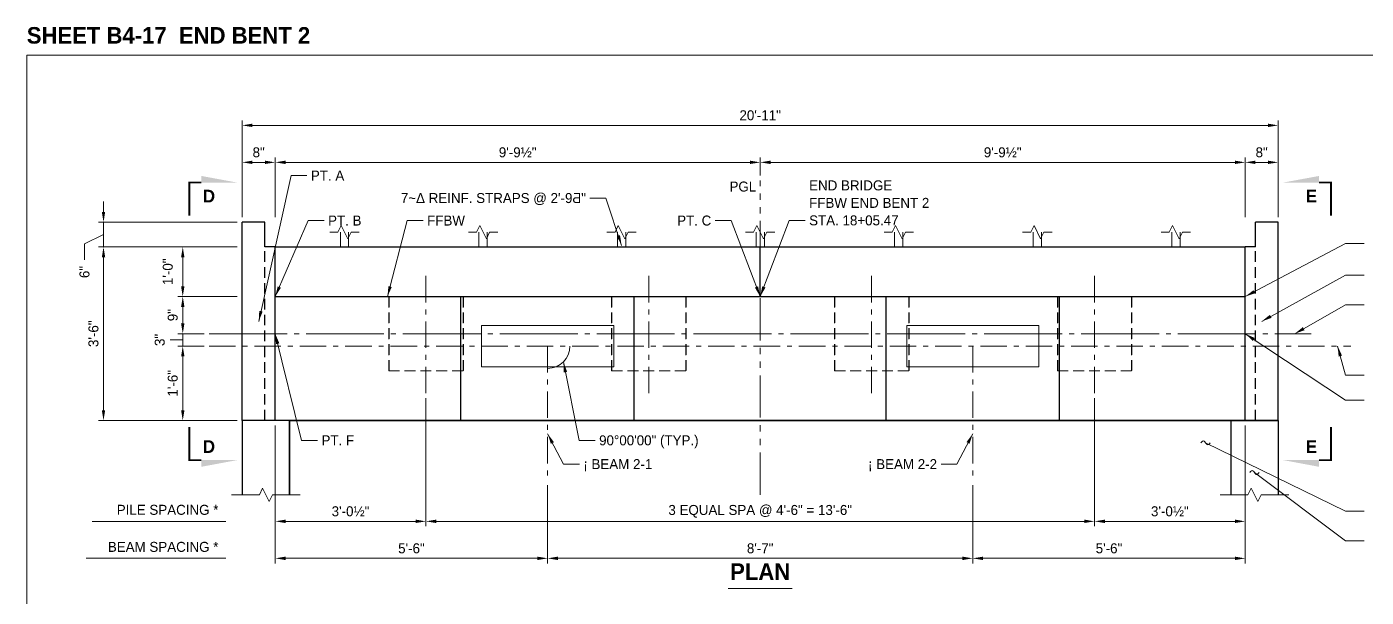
# Model space of a CAD drawing. Extents: x -1 to 861, y -26 to 2.
# Drawn here: x 659 to 686.04, y -9.93 to 1.57 of the extents above; entities that cross this region are included whole.
import ezdxf
from ezdxf.enums import TextEntityAlignment as Align

# ---------------------------------------------------------------- set-up
doc = ezdxf.new("R2010")
doc.units = 21
doc.header["$MEASUREMENT"] = 0
for name, pattern in [('DGN2', [0.12, 0.08, -0.04]), ('DGN4', [0.336, 0.2, -0.053, 0.03, -0.053]), ('DGN6', [0.584, 0.32, -0.056, 0.048, -0.056, 0.048, -0.056]), ('DGN7', [0.726, 0.59, -0.053, 0.03, -0.053])]:
    doc.linetypes.add(name, pattern=pattern)
for name, color, linetype, lineweight in [('BaseLineSurveyPGL', 1, 'DGN6', 9), ('BearingPadMisc', 5, 'Continuous', 15), ('Border', 7, 'Continuous', 15), ('CL_Major', 1, 'DGN7', 9), ('CL_Minor', 7, 'DGN4', 9), ('Dimension', 7, 'Continuous', 9), ('Leader', 7, 'Continuous', 9), ('PileConc_h', 3, 'DGN2', 20), ('Rebar2', 2, 'Continuous', 15), ('SubStrConc', 3, 'Continuous', 30), ('SubStrConc2', 3, 'Continuous', 30), ('SubStrConc2_h', 3, 'DGN2', 30), ('SubStrConc_h', 3, 'DGN2', 30), ('Symbols', 7, 'Continuous', 15), ('TextStructures', 7, 'Continuous', 9), ('WallConc', 3, 'Continuous', 30)]:
    doc.layers.add(name, color=color, linetype=linetype, lineweight=lineweight)
doc.styles.add('FDOT Bold (Large)', font='FDOTBold.ttf')
doc.styles.add('FDOT Structures', font='FDOT.ttf')
doc.styles.add('FDOT Structures Annotation', font='FDOT.ttf')
doc.styles.add('FDOT Structures Views_SectionArrow', font='FDOTBold.ttf')

msp = doc.modelspace()

# ---------------------------------------------------------------- linework, layer by layer
at = {"layer": 'BaseLineSurveyPGL', "ltscale": 2.666667}
msp.add_line((673.807, -7.869), (673.807, -1.529), dxfattribs=at)
at = {"layer": 'BearingPadMisc'}
for points in [[(670.849, -4.453), (668.182, -4.453)], [(668.182, -5.286), (668.182, -4.453)], [(670.849, -5.286), (670.849, -4.453)], [(679.432, -4.452), (676.766, -4.452)], [(676.766, -5.286), (676.766, -4.452)], [(679.432, -5.286), (679.432, -4.452)], [(670.849, -5.286), (668.182, -5.286)], [(679.432, -5.286), (676.766, -5.286)]]:
    msp.add_lwpolyline(points, dxfattribs=at)
at = {"layer": 'CL_Major', "ltscale": 2.666667}
msp.add_line((662.682, -4.619), (684.932, -4.619), dxfattribs=at)
at = {"layer": 'CL_Minor', "ltscale": 2.666667}
for p, q in [((667.057, -5.819), (667.057, -3.419)), ((671.557, -5.819), (671.557, -3.419)), ((676.057, -5.819), (676.057, -3.419)), ((680.557, -5.819), (680.557, -3.419)), ((662.682, -4.869), (685.732, -4.869)), ((669.516, -4.869), (669.516, -7.569)), ((678.099, -4.869), (678.099, -7.569))]:
    msp.add_line(p, q, dxfattribs=at)
at = {"layer": 'Dimension'}
for p, q in [((663.349, -2.268), (663.349, -0.315)), ((663.557, -0.416), (684.057, -0.416)), ((684.266, -2.268), (684.266, -0.315)), ((663.349, -2.268), (663.349, -1.061)), ((664.016, -2.268), (664.016, -1.061)), ((664.016, -2.268), (664.016, -1.061)), ((673.807, -1.428), (673.807, -1.061)), ((673.807, -1.428), (673.807, -1.061)), ((683.599, -2.268), (683.599, -1.061)), ((683.599, -2.268), (683.599, -1.061)), ((684.266, -2.268), (684.266, -1.061)), ((663.557, -1.162), (663.807, -1.162)), ((664.224, -1.162), (673.599, -1.162)), ((674.016, -1.162), (683.391, -1.162)), ((683.807, -1.162), (684.057, -1.162)), ((660.549, -2.161), (660.549, -1.952)), ((663.248, -2.369), (660.448, -2.369)), ((660.549, -2.869), (660.549, -2.369)), ((663.248, -2.869), (660.448, -2.869)), ((663.248, -2.869), (660.448, -2.869)), ((663.248, -2.869), (662.048, -2.869)), ((660.549, -6.161), (660.549, -3.077)), ((660.549, -3.077), (660.549, -3.285)), ((662.149, -3.661), (662.149, -3.077)), ((663.248, -3.869), (662.048, -3.869)), ((663.248, -3.869), (662.048, -3.869)), ((662.149, -4.411), (662.149, -4.078)), ((662.149, -4.411), (662.149, -4.203)), ((662.581, -4.619), (662.048, -4.619)), ((662.581, -4.619), (662.048, -4.619)), ((662.149, -4.869), (662.149, -4.619)), ((662.581, -4.869), (662.048, -4.869)), ((662.581, -4.869), (662.048, -4.869)), ((662.149, -6.161), (662.149, -5.078)), ((667.057, -5.92), (667.057, -8.503)), ((667.057, -5.92), (667.057, -8.503)), ((680.557, -5.92), (680.557, -8.503)), ((680.557, -5.92), (680.557, -8.503)), ((663.248, -6.369), (660.448, -6.369)), ((663.248, -6.369), (662.048, -6.369)), ((664.016, -6.47), (664.016, -8.503)), ((664.016, -6.47), (664.016, -9.25)), ((683.599, -6.47), (683.599, -8.503)), ((683.599, -6.47), (683.599, -9.25)), ((669.516, -7.67), (669.516, -9.25)), ((669.516, -7.67), (669.516, -9.25)), ((678.099, -7.67), (678.099, -9.25)), ((678.099, -7.67), (678.099, -9.25)), ((660.32, -8.403), (663.018, -8.403)), ((664.224, -8.403), (666.849, -8.403)), ((667.266, -8.403), (680.349, -8.403)), ((680.766, -8.403), (683.391, -8.403)), ((660.199, -9.149), (663.018, -9.149)), ((664.224, -9.149), (669.308, -9.149)), ((669.724, -9.149), (677.891, -9.149)), ((678.307, -9.149), (683.391, -9.149))]:
    msp.add_line(p, q, dxfattribs=at)
msp.add_arc((669.516, -4.869), 0.45, 270, 360, dxfattribs=at)
for points in [[(663.557, -0.45), (663.349, -0.416), (663.557, -0.381)], [(684.057, -0.381), (684.266, -0.416), (684.057, -0.45)], [(664.224, -1.196), (664.016, -1.162), (664.224, -1.128)], [(673.599, -1.128), (673.807, -1.162), (673.599, -1.196)], [(674.016, -1.196), (673.807, -1.162), (674.016, -1.128)], [(683.391, -1.128), (683.599, -1.162), (683.391, -1.196)], [(660.583, -2.161), (660.549, -2.369), (660.515, -2.161)], [(660.515, -3.077), (660.549, -2.869), (660.583, -3.077)], [(660.515, -3.077), (660.549, -2.869), (660.583, -3.077)], [(662.115, -3.077), (662.149, -2.869), (662.183, -3.077)], [(662.183, -3.661), (662.149, -3.869), (662.115, -3.661)], [(662.183, -4.411), (662.149, -4.619), (662.115, -4.411)], [(662.115, -5.078), (662.149, -4.869), (662.183, -5.078)], [(662.115, -5.078), (662.149, -4.869), (662.183, -5.078)], [(660.583, -6.161), (660.549, -6.369), (660.515, -6.161)], [(662.183, -6.161), (662.149, -6.369), (662.115, -6.161)], [(664.224, -8.437), (664.016, -8.403), (664.224, -8.368)], [(666.849, -8.368), (667.057, -8.403), (666.849, -8.437)], [(667.266, -8.437), (667.057, -8.403), (667.266, -8.368)], [(680.349, -8.368), (680.557, -8.403), (680.349, -8.437)], [(680.766, -8.437), (680.557, -8.403), (680.766, -8.368)], [(683.391, -8.368), (683.599, -8.403), (683.391, -8.437)], [(664.224, -9.184), (664.016, -9.149), (664.224, -9.115)], [(669.308, -9.115), (669.516, -9.149), (669.308, -9.184)], [(669.724, -9.184), (669.516, -9.149), (669.724, -9.115)], [(677.891, -9.115), (678.099, -9.149), (677.891, -9.184)], [(678.307, -9.184), (678.099, -9.149), (678.307, -9.115)], [(683.391, -9.115), (683.599, -9.149), (683.391, -9.184)]]:
    msp.add_solid(points, dxfattribs=at)
at = {"layer": 'Leader'}
for points in [[(663.682, -4.369), (664.336, -1.429), (664.656, -1.429)], [(671.01, -2.839), (670.69, -1.882), (670.37, -1.882)], [(664.016, -3.869), (664.682, -2.336), (665.002, -2.336)], [(666.282, -3.869), (666.682, -2.336), (667.002, -2.336)], [(673.807, -3.869), (673.221, -2.336), (672.901, -2.336)], [(673.807, -3.869), (674.394, -2.336), (674.714, -2.336)], [(683.599, -3.869), (685.626, -2.797), (685.999, -2.797)], [(683.932, -4.369), (685.626, -3.437), (685.999, -3.437)], [(684.599, -4.619), (685.626, -4.037), (685.999, -4.037)], [(664.016, -4.619), (664.549, -6.769), (664.869, -6.769)], [(683.599, -4.619), (685.626, -5.957), (685.999, -5.957)], [(685.466, -4.869), (685.626, -5.457), (685.999, -5.457)], [(669.834, -5.188), (670.154, -6.769), (670.474, -6.769)], [(669.516, -6.636), (669.836, -7.249), (670.156, -7.249)], [(678.099, -6.636), (677.779, -7.249), (677.459, -7.249)], [(682.706, -6.819), (682.721, -6.798), (682.737, -6.783), (682.752, -6.777), (682.768, -6.783), (682.783, -6.798), (682.799, -6.819), (682.815, -6.84), (682.83, -6.856), (682.846, -6.861), (682.861, -6.856), (682.877, -6.84), (682.892, -6.819)], [(682.799, -6.819), (685.626, -8.197), (685.999, -8.197)], [(683.693, -7.419), (683.709, -7.398), (683.724, -7.383), (683.74, -7.377), (683.755, -7.383), (683.771, -7.398), (683.786, -7.419), (683.802, -7.44), (683.818, -7.456), (683.833, -7.461), (683.849, -7.456), (683.864, -7.44), (683.88, -7.419)], [(683.786, -7.419), (685.626, -8.797), (685.999, -8.797)]]:
    msp.add_lwpolyline(points, dxfattribs=at)
for points in [[(671.01, -2.839), (670.911, -2.652), (670.976, -2.63)], [(664.016, -3.869), (664.067, -3.664), (664.13, -3.692)], [(666.282, -3.869), (666.301, -3.659), (666.368, -3.677)], [(673.807, -3.869), (673.7, -3.687), (673.765, -3.662)], [(673.807, -3.869), (673.849, -3.662), (673.914, -3.687)], [(683.599, -3.869), (683.767, -3.741), (683.799, -3.803)], [(663.682, -4.369), (663.694, -4.158), (663.761, -4.173)], [(683.932, -4.369), (684.098, -4.238), (684.131, -4.299)], [(684.599, -4.619), (684.763, -4.486), (684.797, -4.547)], [(664.016, -4.619), (664.099, -4.813), (664.032, -4.83)], [(683.599, -4.619), (683.792, -4.705), (683.754, -4.763)], [(685.466, -4.869), (685.554, -5.061), (685.487, -5.079)], [(669.834, -5.188), (669.909, -5.385), (669.841, -5.399)], [(669.516, -6.636), (669.643, -6.805), (669.581, -6.837)], [(678.099, -6.636), (678.033, -6.837), (677.972, -6.805)]]:
    msp.add_solid(points, dxfattribs=at)
at = {"layer": 'PileConc_h', "ltscale": 2.666667}
for points in [[(666.307, -5.369), (666.307, -3.869)], [(666.307, -5.369), (666.307, -3.869)], [(666.307, -5.369), (666.307, -3.869)], [(667.807, -5.369), (667.807, -3.869)], [(667.807, -5.369), (667.807, -3.869)], [(667.807, -5.369), (667.807, -3.869)], [(670.807, -5.369), (670.807, -3.869)], [(670.807, -5.369), (670.807, -3.869)], [(670.807, -5.369), (670.807, -3.869)], [(672.307, -5.369), (672.307, -3.869)], [(672.307, -5.369), (672.307, -3.869)], [(672.307, -5.369), (672.307, -3.869)], [(675.307, -5.369), (675.307, -3.869)], [(675.307, -5.369), (675.307, -3.869)], [(675.307, -5.369), (675.307, -3.869)], [(676.807, -5.369), (676.807, -3.869)], [(676.807, -5.369), (676.807, -3.869)], [(676.807, -5.369), (676.807, -3.869)], [(679.807, -5.369), (679.807, -3.869)], [(679.807, -5.369), (679.807, -3.869)], [(679.807, -5.369), (679.807, -3.869)], [(681.307, -5.369), (681.307, -3.869)], [(681.307, -5.369), (681.307, -3.869)], [(681.307, -5.369), (681.307, -3.869)], [(667.807, -5.369), (666.307, -5.369)], [(667.807, -5.369), (666.307, -5.369)], [(667.807, -5.369), (666.307, -5.369)], [(666.307, -5.369), (667.807, -5.369)], [(672.307, -5.369), (670.807, -5.369)], [(672.307, -5.369), (670.807, -5.369)], [(672.307, -5.369), (670.807, -5.369)], [(670.807, -5.369), (672.307, -5.369)], [(676.807, -5.369), (675.307, -5.369)], [(676.807, -5.369), (675.307, -5.369)], [(676.807, -5.369), (675.307, -5.369)], [(675.307, -5.369), (676.807, -5.369)], [(681.307, -5.369), (679.807, -5.369)], [(681.307, -5.369), (679.807, -5.369)], [(681.307, -5.369), (679.807, -5.369)], [(679.807, -5.369), (681.307, -5.369)]]:
    msp.add_lwpolyline(points, dxfattribs=at)
at = {"layer": 'Rebar2'}
for points in [[(665.331, -2.569), (665.331, -2.869)], [(665.498, -2.869), (665.498, -2.569)], [(668.129, -2.569), (668.129, -2.869)], [(668.295, -2.869), (668.295, -2.569)], [(670.926, -2.569), (670.926, -2.869)], [(671.093, -2.869), (671.093, -2.569)], [(673.724, -2.569), (673.724, -2.869)], [(673.891, -2.869), (673.891, -2.569)], [(676.522, -2.569), (676.522, -2.869)], [(676.688, -2.869), (676.688, -2.569)], [(679.319, -2.569), (679.319, -2.869)], [(679.486, -2.869), (679.486, -2.569)], [(682.117, -2.569), (682.117, -2.869)], [(682.283, -2.869), (682.283, -2.569)], [(665.331, -2.869), (665.498, -2.869)], [(668.129, -2.869), (668.295, -2.869)], [(670.926, -2.869), (671.093, -2.869)], [(673.724, -2.869), (673.891, -2.869)], [(676.522, -2.869), (676.688, -2.869)], [(679.319, -2.869), (679.486, -2.869)], [(682.117, -2.869), (682.283, -2.869)]]:
    msp.add_lwpolyline(points, dxfattribs=at)
at = {"layer": 'SubStrConc'}
for points in [[(664.016, -2.869), (673.807, -2.869)], [(673.807, -3.869), (673.807, -2.869)], [(673.807, -2.869), (683.599, -2.869)], [(664.016, -3.869), (673.807, -3.869)], [(673.807, -3.869), (683.599, -3.869)], [(667.766, -6.369), (664.016, -6.369)], [(676.349, -6.369), (671.266, -6.369)], [(683.599, -6.369), (679.849, -6.369)]]:
    msp.add_lwpolyline(points, dxfattribs=at)
at = {"layer": 'SubStrConc2'}
for points in [[(663.807, -2.369), (663.349, -2.369)], [(663.349, -6.369), (663.349, -2.369)], [(663.807, -2.869), (663.807, -2.369)], [(663.807, -2.869), (663.807, -2.369)], [(683.807, -2.869), (683.807, -2.369)], [(683.807, -2.869), (683.807, -2.369)], [(684.266, -2.369), (683.807, -2.369)], [(684.266, -6.369), (684.266, -2.369)], [(664.016, -2.869), (663.807, -2.869)], [(664.016, -6.369), (664.016, -2.869)], [(683.599, -6.369), (683.599, -2.869)], [(683.807, -2.869), (683.599, -2.869)], [(667.766, -6.369), (667.766, -3.869)], [(671.266, -6.369), (671.266, -3.869)], [(676.349, -6.369), (676.349, -3.869)], [(679.849, -6.369), (679.849, -3.869)], [(664.016, -6.369), (663.349, -6.369)], [(664.307, -6.369), (683.307, -6.369)], [(671.266, -6.369), (667.766, -6.369)], [(679.849, -6.369), (676.349, -6.369)], [(684.266, -6.369), (683.599, -6.369)]]:
    msp.add_lwpolyline(points, dxfattribs=at)
at = {"layer": 'SubStrConc2_h', "ltscale": 2.666667}
for points in [[(663.807, -6.369), (663.807, -2.869)], [(663.807, -6.369), (663.807, -2.869)], [(683.807, -6.369), (683.807, -2.869)], [(683.807, -6.369), (683.807, -2.869)]]:
    msp.add_lwpolyline(points, dxfattribs=at)
at = {"layer": 'SubStrConc_h', "ltscale": 2.666667}
for points in [[(666.307, -3.869), (666.307, -5.369)], [(667.807, -3.869), (667.807, -5.369)], [(670.807, -3.869), (670.807, -5.369)], [(672.307, -3.869), (672.307, -5.369)], [(675.307, -3.869), (675.307, -5.369)], [(676.807, -3.869), (676.807, -5.369)], [(679.807, -3.869), (679.807, -5.369)], [(681.307, -3.869), (681.307, -5.369)]]:
    msp.add_lwpolyline(points, dxfattribs=at)
at = {"layer": 'Symbols', "const_width": 0.0373}
for points in [[(662.282, -2.236), (662.282, -1.569), (662.522, -1.569)], [(685.332, -2.236), (685.332, -1.569), (685.092, -1.569)], [(662.282, -6.503), (662.282, -7.169), (662.522, -7.169)], [(685.332, -6.503), (685.332, -7.169), (685.092, -7.169)]]:
    msp.add_lwpolyline(points, dxfattribs=at)
at = {"layer": 'Symbols'}
for points in [[(665.118, -2.569), (665.281, -2.569), (665.348, -2.436), (665.481, -2.702), (665.548, -2.569), (665.711, -2.569)], [(667.915, -2.569), (668.079, -2.569), (668.145, -2.436), (668.279, -2.702), (668.345, -2.569), (668.509, -2.569)], [(670.713, -2.569), (670.876, -2.569), (670.943, -2.436), (671.076, -2.702), (671.143, -2.569), (671.306, -2.569)], [(673.511, -2.569), (673.674, -2.569), (673.741, -2.436), (673.874, -2.702), (673.941, -2.569), (674.104, -2.569)], [(676.308, -2.569), (676.472, -2.569), (676.538, -2.436), (676.672, -2.702), (676.738, -2.569), (676.902, -2.569)], [(679.106, -2.569), (679.269, -2.569), (679.336, -2.436), (679.469, -2.702), (679.536, -2.569), (679.699, -2.569)], [(681.903, -2.569), (682.067, -2.569), (682.133, -2.436), (682.267, -2.702), (682.333, -2.569), (682.497, -2.569)], [(663.136, -7.869), (663.695, -7.869), (663.761, -7.736), (663.895, -8.003), (663.961, -7.869), (664.521, -7.869)], [(683.094, -7.869), (683.653, -7.869), (683.72, -7.736), (683.853, -8.003), (683.92, -7.869), (684.479, -7.869)]]:
    msp.add_lwpolyline(points, dxfattribs=at)
for points in [[(662.522, -1.569), (663.242, -1.569), (662.522, -1.436)], [(685.092, -1.569), (684.372, -1.569), (685.092, -1.436)], [(662.522, -7.169), (663.242, -7.169), (662.522, -7.303)], [(685.092, -7.169), (684.372, -7.169), (685.092, -7.303)]]:
    msp.add_solid(points, dxfattribs=at)
at = {"layer": 'TextStructures'}
msp.add_line((673.16, -9.756), (674.455, -9.756), dxfattribs=at)
at = {"layer": 'WallConc'}
for points in [[(663.349, -6.369), (663.349, -7.869)], [(664.307, -6.369), (663.349, -6.369)], [(664.307, -7.869), (664.307, -6.369)], [(664.307, -6.369), (664.307, -7.869)], [(683.307, -6.369), (683.307, -7.869)], [(683.307, -6.369), (683.307, -7.869)], [(683.307, -6.369), (684.266, -6.369)], [(684.266, -6.369), (684.266, -7.869)]]:
    msp.add_lwpolyline(points, dxfattribs=at)

# ---------------------------------------------------------------- texts
at = {"layer": 'Border', "style": 'FDOT Bold (Large)'}
msp.add_text('SHEET B4-17  END BENT 2', height=0.33334, dxfattribs=at).set_placement((659, 1.133), align=Align.BOTTOM_LEFT)
at = {"layer": 'Dimension', "char_height": 0.2016, "attachment_point": 5, "rotation": 90, "line_spacing_factor": 1.05, "style": 'FDOT Structures Annotation', "bg_fill": 3, "box_fill_scale": 1.1, "bg_fill_color": 0}
for s, insert in [('6"', (660.166, -3.374)), ('3"', (661.685, -4.744))]:
    msp.add_mtext(s, dxfattribs=dict(at, insert=insert))
at = {"layer": 'TextStructures', "style": 'FDOT Structures'}
for s, p in [('PT. A', (664.736, -1.429)), ('PT. B', (665.083, -2.336)), ('FFBW', (667.083, -2.336)), ('PT. F', (664.95, -6.769)), ('90°00\'00" (TYP.)', (670.555, -6.769)), ('¡ BEAM 2-1', (670.236, -7.249))]:
    msp.add_text(s, height=0.2016, dxfattribs=at).set_placement(p, align=Align.MIDDLE_LEFT)
for s, p in [('PGL', (673.727, -1.65)), ('7~Δ REINF. STRAPS @ 2\'-9Ƌ"', (670.289, -1.882)), ('PT. C', (672.82, -2.336)), ('¡ BEAM 2-2', (677.378, -7.249))]:
    msp.add_text(s, height=0.2016, dxfattribs=at).set_placement(p, align=Align.MIDDLE_RIGHT)
at = {"layer": 'TextStructures', "style": 'FDOT Structures Views_SectionArrow'}
for s, p in [('D', (662.678, -1.843)), ('E', (684.936, -1.843)), ('D', (662.678, -6.895)), ('E', (684.936, -6.895))]:
    msp.add_text(s, height=0.256, dxfattribs=at).set_placement(p, align=Align.MIDDLE_CENTER)
at = {"layer": 'TextStructures', "style": 'FDOT Structures'}
for s, p in [('PILE SPACING *', (662.869, -8.332)), ('BEAM SPACING *', (662.869, -9.079))]:
    msp.add_text(s, height=0.2016, dxfattribs=at).set_placement(p, align=Align.BOTTOM_RIGHT)
at = {"layer": 'TextStructures', "style": 'FDOT Bold (Large)'}
msp.add_text('PLAN', height=0.3333, dxfattribs=at).set_placement((673.807, -9.683), align=Align.BOTTOM_CENTER)
at = {"layer": 'TextStructures', "insert": (674.795, -2.436), "char_height": 0.2016, "attachment_point": 7, "line_spacing_factor": 1.05, "style": 'FDOT Structures'}
msp.add_mtext('END BRIDGE\\PFFBW END BENT 2\\PSTA. 18+05.47', dxfattribs=at)

# ---------------------------------------------------------------- next in the draw order: linework, layer by layer
at = {"layer": 'Border'}
msp.add_lwpolyline([(659, -25.667), (701.267, -25.667), (701.267, 1), (659, 1)], close=True, dxfattribs=at)
at = {"layer": 'Dimension'}
for points in [[(660.166, -3.126), (660.166, -2.806), (660.549, -2.619)], [(661.897, -4.744), (662.149, -4.744)]]:
    msp.add_lwpolyline(points, dxfattribs=at)

# ---------------------------------------------------------------- next in the draw order: texts
at = {"layer": 'Dimension', "char_height": 0.2016, "attachment_point": 5, "style": 'FDOT Structures Annotation', "bg_fill": 3, "box_fill_scale": 1.1, "bg_fill_color": 1}
for s, insert in [('20\'-11"', (673.807, -0.214)), ('8"', (663.682, -0.961)), ('9\'-9½"', (668.911, -0.961)), ('9\'-9½"', (678.703, -0.961)), ('8"', (683.932, -0.961)), ('3\'-0½"', (665.536, -8.201)), ('3 EQUAL SPA @ 4\'-6" = 13\'-6"', (673.807, -8.201)), ('3\'-0½"', (682.078, -8.201)), ('5\'-6"', (666.766, -8.948)), ('8\'-7"', (673.807, -8.948)), ('5\'-6"', (680.849, -8.948))]:
    msp.add_mtext(s, dxfattribs=dict(at, insert=insert))
at = {"layer": 'Dimension', "char_height": 0.2016, "attachment_point": 5, "rotation": 90, "style": 'FDOT Structures Annotation', "bg_fill": 3, "box_fill_scale": 1.1, "bg_fill_color": 1}
for s, insert in [('1\'-0"', (661.847, -3.369)), ('9"', (661.947, -4.244)), ('3\'-6"', (660.347, -4.619)), ('1\'-6"', (661.947, -5.619))]:
    msp.add_mtext(s, dxfattribs=dict(at, insert=insert))

# ---------------------------------------------------------------- next in the draw order: linework, layer by layer
at = {"layer": 'Dimension'}
msp.add_line((662.149, -5.078), (662.149, -5.286), dxfattribs=at)
for points in [[(663.557, -1.196), (663.349, -1.162), (663.557, -1.128)], [(663.807, -1.128), (664.016, -1.162), (663.807, -1.196)], [(683.807, -1.196), (683.599, -1.162), (683.807, -1.128)], [(684.057, -1.128), (684.266, -1.162), (684.057, -1.196)], [(662.115, -4.078), (662.149, -3.869), (662.183, -4.078)], [(662.183, -4.411), (662.149, -4.619), (662.115, -4.411)]]:
    msp.add_solid(points, dxfattribs=at)

doc.saveas('drawing.dxf')
